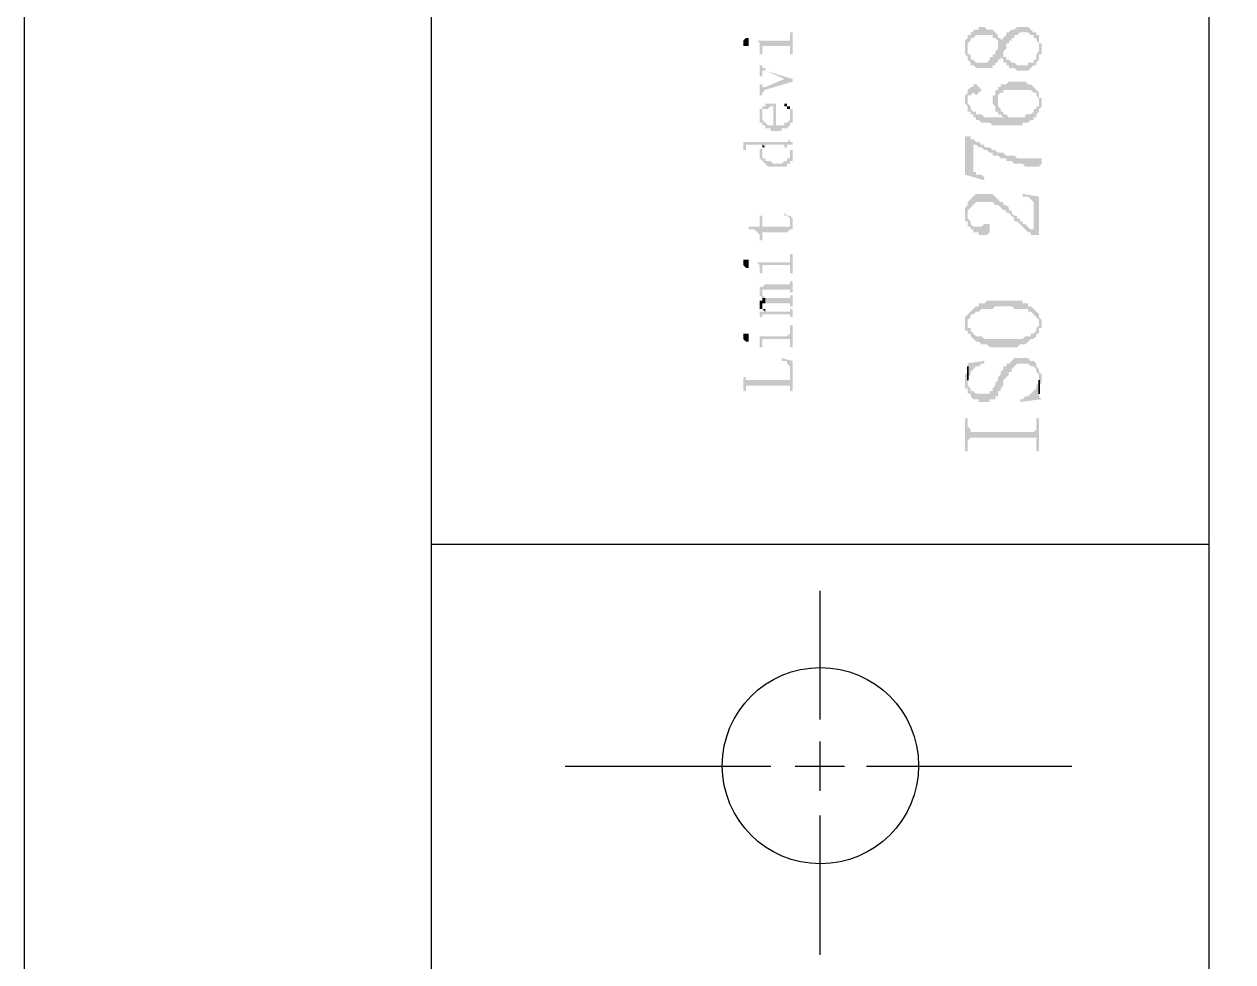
# Model space of a CAD drawing. Header units: millimetres. Extents: x 7018 to 13530, y 4187 to 5692.
# Drawn here: x 11233.06 to 11252.98, y 5137.25 to 5152.71 of the extents above; entities that cross this region are included whole.
import ezdxf

# ---------------------------------------------------------------- set-up
doc = ezdxf.new("R2010")
doc.units = ezdxf.units.MM

msp = doc.modelspace()

# ---------------------------------------------------------------- hatches: boundary and pattern name
at = {"transparency": 33554559}
for points in [[(11245.136, 5152.44), (11245.136, 5152.44), (11245.181, 5152.395), (11245.181, 5152.35), (11245.181, 5152.305), (11245.181, 5152.215), (11245.227, 5152.215), (11245.227, 5152.35), (11245.678, 5152.35), (11245.678, 5152.215), (11245.723, 5152.215), (11245.723, 5152.576), (11245.678, 5152.576), (11245.678, 5152.485), (11245.678, 5152.44), (11245.633, 5152.44)], [(11248.566, 5152.305), (11248.566, 5152.215), (11248.611, 5152.169), (11248.611, 5152.124), (11248.611, 5152.124), (11248.657, 5152.079), (11248.657, 5152.034), (11248.702, 5152.034), (11248.747, 5151.989), (11249.018, 5151.989), (11249.018, 5152.034), (11249.063, 5152.034), (11249.063, 5152.079), (11249.108, 5152.079), (11249.108, 5152.124), (11249.153, 5152.124), (11249.153, 5152.169), (11249.153, 5152.169), (11249.198, 5152.124), (11249.198, 5152.26), (11249.198, 5152.26), (11249.243, 5152.305), (11249.243, 5152.395), (11249.288, 5152.395), (11249.288, 5152.44), (11249.334, 5152.44), (11249.334, 5152.485), (11249.379, 5152.485), (11249.379, 5152.53), (11249.424, 5152.53), (11249.469, 5152.576), (11249.604, 5152.576), (11249.649, 5152.53), (11249.695, 5152.53), (11249.695, 5152.485), (11249.74, 5152.485), (11249.74, 5152.44), (11249.74, 5152.44), (11249.785, 5152.395), (11249.785, 5152.124), (11249.785, 5152.215), (11249.83, 5152.215), (11249.83, 5152.395), (11249.785, 5152.395), (11249.785, 5152.53), (11249.74, 5152.53), (11249.74, 5152.576), (11249.695, 5152.576), (11249.649, 5152.621), (11249.649, 5152.621), (11249.604, 5152.666), (11249.424, 5152.666), (11249.379, 5152.621), (11249.334, 5152.621), (11249.288, 5152.576), (11249.243, 5152.576), (11249.243, 5152.53), (11249.198, 5152.485), (11249.198, 5152.485), (11249.153, 5152.44), (11249.153, 5152.485), (11249.108, 5152.395), (11249.108, 5152.35), (11249.108, 5152.305), (11249.063, 5152.26), (11249.063, 5152.215), (11249.018, 5152.215), (11249.018, 5152.169), (11248.972, 5152.169), (11248.972, 5152.124), (11248.927, 5152.079), (11248.747, 5152.079), (11248.702, 5152.124), (11248.657, 5152.124), (11248.657, 5152.215), (11248.611, 5152.215), (11248.611, 5152.485), (11248.611, 5152.485), (11248.566, 5152.44), (11248.566, 5152.35)], [(11248.611, 5152.485), (11248.611, 5152.305), (11248.611, 5152.395), (11248.657, 5152.44), (11248.657, 5152.485), (11248.702, 5152.485), (11248.747, 5152.53), (11249.018, 5152.53), (11249.018, 5152.485), (11249.063, 5152.485), (11249.108, 5152.44), (11249.108, 5152.395), (11249.108, 5152.395), (11249.153, 5152.485), (11249.108, 5152.485), (11249.108, 5152.53), (11249.063, 5152.576), (11249.063, 5152.576), (11249.018, 5152.621), (11248.927, 5152.621), (11248.882, 5152.666), (11248.792, 5152.666), (11248.792, 5152.621), (11248.702, 5152.621), (11248.702, 5152.576), (11248.657, 5152.576), (11248.657, 5152.53), (11248.611, 5152.53)], [(11244.911, 5152.395), (11244.911, 5152.35), (11245.001, 5152.35), (11245.001, 5152.395), (11245.001, 5152.44), (11245.001, 5152.485), (11244.956, 5152.485), (11244.911, 5152.44), (11244.911, 5152.44)], [(11249.198, 5152.124), (11249.198, 5152.079), (11249.243, 5152.079), (11249.243, 5152.034), (11249.288, 5152.034), (11249.288, 5151.989), (11249.379, 5151.989), (11249.424, 5151.944), (11249.604, 5151.944), (11249.649, 5151.989), (11249.649, 5151.989), (11249.695, 5152.034), (11249.74, 5152.034), (11249.74, 5152.079), (11249.74, 5152.079), (11249.785, 5152.124), (11249.785, 5152.305), (11249.785, 5152.26), (11249.785, 5152.26), (11249.74, 5152.215), (11249.74, 5152.124), (11249.695, 5152.124), (11249.695, 5152.079), (11249.604, 5152.079), (11249.604, 5152.034), (11249.424, 5152.034), (11249.379, 5152.079), (11249.334, 5152.079), (11249.288, 5152.124), (11249.243, 5152.124), (11249.243, 5152.169), (11249.198, 5152.169), (11249.198, 5152.215)], [(11245.181, 5152.034), (11245.181, 5151.853), (11245.227, 5151.853), (11245.227, 5151.899), (11245.227, 5151.944), (11245.272, 5151.944), (11245.588, 5151.808), (11245.588, 5151.808), (11245.723, 5151.763), (11245.723, 5151.808), (11245.272, 5151.944), (11245.272, 5151.989), (11245.227, 5151.989), (11245.227, 5152.034), (11245.227, 5152.034)], [(11245.181, 5151.718), (11245.181, 5151.538), (11245.227, 5151.538), (11245.227, 5151.583), (11245.227, 5151.583), (11245.272, 5151.628), (11245.723, 5151.763), (11245.588, 5151.808), (11245.272, 5151.673), (11245.227, 5151.673), (11245.227, 5151.718), (11245.227, 5151.718)], [(11248.566, 5151.492), (11248.566, 5151.402), (11248.566, 5151.402), (11248.611, 5151.357), (11248.611, 5151.267), (11248.657, 5151.267), (11248.657, 5151.222), (11248.702, 5151.222), (11248.702, 5151.176), (11248.747, 5151.176), (11248.747, 5151.131), (11248.792, 5151.131), (11248.837, 5151.086), (11248.972, 5151.086), (11249.018, 5151.041), (11249.514, 5151.041), (11249.514, 5151.086), (11249.604, 5151.086), (11249.649, 5151.131), (11249.695, 5151.131), (11249.695, 5151.176), (11249.74, 5151.176), (11249.74, 5151.222), (11249.785, 5151.267), (11249.785, 5151.447), (11249.785, 5151.357), (11249.74, 5151.357), (11249.74, 5151.312), (11249.695, 5151.312), (11249.695, 5151.267), (11249.649, 5151.222), (11249.559, 5151.222), (11249.559, 5151.176), (11249.288, 5151.176), (11249.243, 5151.222), (11249.198, 5151.176), (11248.882, 5151.176), (11248.837, 5151.222), (11248.747, 5151.222), (11248.747, 5151.267), (11248.702, 5151.267), (11248.657, 5151.312), (11248.657, 5151.357), (11248.611, 5151.402), (11248.611, 5151.447), (11248.611, 5151.628), (11248.611, 5151.583), (11248.566, 5151.538), (11248.566, 5151.538)], [(11248.611, 5151.628), (11248.611, 5151.447), (11248.611, 5151.538), (11248.657, 5151.538), (11248.702, 5151.583), (11248.702, 5151.583), (11248.747, 5151.538), (11248.747, 5151.538), (11248.792, 5151.583), (11248.792, 5151.583), (11248.837, 5151.628), (11248.792, 5151.673), (11248.792, 5151.673), (11248.747, 5151.718), (11248.702, 5151.718), (11248.702, 5151.673), (11248.657, 5151.673)], [(11249.018, 5151.447), (11249.018, 5151.402), (11249.018, 5151.402), (11249.063, 5151.357), (11249.063, 5151.267), (11249.108, 5151.267), (11249.108, 5151.492), (11249.108, 5151.538), (11249.153, 5151.583), (11249.198, 5151.583), (11249.198, 5151.628), (11249.649, 5151.628), (11249.695, 5151.583), (11249.74, 5151.583), (11249.74, 5151.538), (11249.785, 5151.492), (11249.785, 5151.447), (11249.785, 5151.267), (11249.785, 5151.312), (11249.83, 5151.357), (11249.83, 5151.402), (11249.83, 5151.492), (11249.785, 5151.492), (11249.785, 5151.583), (11249.74, 5151.628), (11249.74, 5151.628), (11249.695, 5151.673), (11249.695, 5151.673), (11249.649, 5151.718), (11249.604, 5151.718), (11249.559, 5151.763), (11249.288, 5151.763), (11249.243, 5151.718), (11249.153, 5151.718), (11249.153, 5151.673), (11249.108, 5151.673), (11249.108, 5151.628), (11249.063, 5151.628), (11249.063, 5151.538), (11249.018, 5151.538), (11249.018, 5151.492)], [(11245.181, 5151.312), (11245.227, 5151.222), (11245.227, 5151.267), (11245.227, 5151.312), (11245.317, 5151.312), (11245.362, 5151.357), (11245.407, 5151.357), (11245.407, 5150.951), (11245.542, 5150.951), (11245.542, 5150.996), (11245.633, 5150.996), (11245.678, 5151.041), (11245.678, 5151.086), (11245.723, 5151.086), (11245.723, 5151.131), (11245.723, 5151.176), (11245.723, 5151.222), (11245.723, 5151.267), (11245.723, 5151.312), (11245.678, 5151.312), (11245.678, 5151.222), (11245.678, 5151.176), (11245.678, 5151.131), (11245.678, 5151.131), (11245.633, 5151.086), (11245.588, 5151.086), (11245.588, 5151.041), (11245.452, 5151.041), (11245.452, 5151.402), (11245.272, 5151.402), (11245.272, 5151.357), (11245.227, 5151.357), (11245.227, 5151.312), (11245.227, 5151.312)], [(11245.588, 5151.402), (11245.588, 5151.357), (11245.633, 5151.357), (11245.633, 5151.312), (11245.678, 5151.312), (11245.678, 5151.267), (11245.678, 5151.222), (11245.678, 5151.357), (11245.633, 5151.357), (11245.633, 5151.402)], [(11249.108, 5151.267), (11249.108, 5151.222), (11249.153, 5151.222), (11249.198, 5151.176), (11249.198, 5151.176), (11249.243, 5151.222), (11249.198, 5151.222), (11249.198, 5151.267), (11249.153, 5151.267), (11249.153, 5151.312), (11249.153, 5151.312), (11249.108, 5151.357), (11249.108, 5151.447)], [(11245.181, 5151.176), (11245.181, 5151.131), (11245.181, 5151.086), (11245.227, 5151.086), (11245.227, 5151.041), (11245.272, 5151.041), (11245.272, 5150.996), (11245.362, 5150.996), (11245.362, 5150.951), (11245.407, 5150.951), (11245.407, 5151.041), (11245.317, 5151.041), (11245.272, 5151.086), (11245.272, 5151.086), (11245.227, 5151.131), (11245.227, 5151.222), (11245.181, 5151.312), (11245.181, 5151.267), (11245.181, 5151.222)], [(11244.865, 5150.77), (11244.911, 5150.77), (11244.911, 5150.725), (11244.911, 5150.635), (11244.956, 5150.635), (11244.956, 5150.68), (11244.956, 5150.725), (11245.227, 5150.725), (11245.272, 5150.68), (11245.272, 5150.725), (11245.588, 5150.725), (11245.588, 5150.68), (11245.633, 5150.68), (11245.633, 5150.725), (11245.723, 5150.725), (11245.723, 5150.77), (11245.678, 5150.77), (11245.678, 5150.815), (11245.678, 5150.861), (11245.678, 5150.815), (11245.678, 5150.815), (11245.633, 5150.77), (11245.633, 5150.77)], [(11248.566, 5150.861), (11248.566, 5150.229), (11248.882, 5150.138), (11248.882, 5150.184), (11248.882, 5150.184), (11248.837, 5150.229), (11248.747, 5150.229), (11248.747, 5150.274), (11248.702, 5150.274), (11248.702, 5150.725), (11248.657, 5150.815), (11248.657, 5150.861)], [(11248.657, 5150.815), (11248.702, 5150.725), (11248.747, 5150.725), (11248.792, 5150.68), (11248.837, 5150.68), (11248.882, 5150.635), (11248.927, 5150.635), (11248.972, 5150.59), (11249.018, 5150.59), (11249.018, 5150.545), (11249.108, 5150.545), (11249.153, 5150.499), (11249.243, 5150.499), (11249.243, 5150.454), (11249.334, 5150.454), (11249.379, 5150.409), (11249.514, 5150.409), (11249.559, 5150.364), (11249.785, 5150.364), (11249.83, 5150.409), (11249.83, 5150.499), (11249.424, 5150.499), (11249.379, 5150.545), (11249.243, 5150.545), (11249.198, 5150.59), (11249.108, 5150.59), (11249.063, 5150.635), (11249.018, 5150.635), (11248.972, 5150.68), (11248.882, 5150.68), (11248.882, 5150.725), (11248.837, 5150.725), (11248.792, 5150.77), (11248.747, 5150.77), (11248.702, 5150.815)], [(11245.181, 5150.59), (11245.181, 5150.545), (11245.181, 5150.499), (11245.181, 5150.499), (11245.227, 5150.454), (11245.227, 5150.454), (11245.272, 5150.409), (11245.272, 5150.409), (11245.317, 5150.364), (11245.633, 5150.364), (11245.633, 5150.409), (11245.678, 5150.409), (11245.678, 5150.59), (11245.678, 5150.545), (11245.678, 5150.499), (11245.633, 5150.499), (11245.633, 5150.454), (11245.588, 5150.454), (11245.542, 5150.409), (11245.407, 5150.409), (11245.362, 5150.454), (11245.272, 5150.454), (11245.272, 5150.499), (11245.227, 5150.499), (11245.227, 5150.545), (11245.227, 5150.68), (11245.181, 5150.635)], [(11245.227, 5150.68), (11245.227, 5150.59), (11245.227, 5150.635), (11245.227, 5150.68), (11245.272, 5150.68), (11245.227, 5150.725)], [(11245.633, 5150.68), (11245.678, 5150.68), (11245.678, 5150.635), (11245.678, 5150.59), (11245.678, 5150.454), (11245.723, 5150.454), (11245.723, 5150.499), (11245.723, 5150.545), (11245.723, 5150.59), (11245.723, 5150.635), (11245.678, 5150.635), (11245.678, 5150.68), (11245.633, 5150.68), (11245.633, 5150.725)], [(11248.566, 5149.597), (11248.566, 5149.461), (11248.611, 5149.461), (11248.611, 5149.416), (11248.611, 5149.597), (11248.611, 5149.642), (11248.657, 5149.687), (11248.657, 5149.687), (11248.702, 5149.732), (11248.702, 5149.732), (11248.747, 5149.777), (11249.018, 5149.777), (11249.063, 5149.732), (11249.108, 5149.732), (11249.153, 5149.687), (11249.153, 5149.687), (11249.198, 5149.642), (11249.243, 5149.642), (11249.243, 5149.597), (11249.288, 5149.597), (11249.334, 5149.552), (11249.334, 5149.552), (11249.379, 5149.507), (11249.379, 5149.461), (11249.424, 5149.461), (11249.469, 5149.416), (11249.469, 5149.416), (11249.514, 5149.371), (11249.514, 5149.371), (11249.559, 5149.326), (11249.559, 5149.326), (11249.604, 5149.281), (11249.649, 5149.281), (11249.649, 5149.236), (11249.695, 5149.236), (11249.695, 5149.326), (11249.649, 5149.326), (11249.604, 5149.371), (11249.559, 5149.416), (11249.514, 5149.416), (11249.514, 5149.461), (11249.469, 5149.461), (11249.469, 5149.507), (11249.424, 5149.507), (11249.424, 5149.552), (11249.379, 5149.552), (11249.334, 5149.597), (11249.334, 5149.642), (11249.288, 5149.642), (11249.288, 5149.687), (11249.243, 5149.732), (11249.198, 5149.732), (11249.198, 5149.777), (11249.153, 5149.777), (11249.108, 5149.823), (11249.108, 5149.823), (11249.063, 5149.868), (11249.063, 5149.868), (11249.018, 5149.913), (11248.747, 5149.913), (11248.702, 5149.868), (11248.702, 5149.868), (11248.657, 5149.823), (11248.657, 5149.823), (11248.611, 5149.777), (11248.611, 5149.732), (11248.566, 5149.687), (11248.566, 5149.642), (11248.566, 5149.642)], [(11249.514, 5149.913), (11249.514, 5149.868), (11249.604, 5149.868), (11249.649, 5149.823), (11249.649, 5149.823), (11249.695, 5149.777), (11249.695, 5149.236), (11249.785, 5149.236), (11249.785, 5149.868)], [(11245.588, 5149.552), (11245.633, 5149.552), (11245.678, 5149.507), (11245.678, 5149.461), (11245.678, 5149.461), (11245.723, 5149.326), (11245.723, 5149.371), (11245.723, 5149.416), (11245.723, 5149.461), (11245.723, 5149.507), (11245.723, 5149.507), (11245.678, 5149.552), (11245.633, 5149.552), (11245.588, 5149.597), (11245.588, 5149.597)], [(11245.001, 5149.371), (11245.001, 5149.326), (11245.091, 5149.326), (11245.136, 5149.281), (11245.136, 5149.281), (11245.181, 5149.236), (11245.181, 5149.191), (11245.181, 5149.146), (11245.227, 5149.146), (11245.227, 5149.281), (11245.633, 5149.281), (11245.678, 5149.326), (11245.723, 5149.326), (11245.678, 5149.461), (11245.678, 5149.416), (11245.678, 5149.371), (11245.227, 5149.371), (11245.227, 5149.552), (11245.181, 5149.552), (11245.181, 5149.371)], [(11248.611, 5149.416), (11248.611, 5149.371), (11248.657, 5149.371), (11248.657, 5149.326), (11248.702, 5149.326), (11248.702, 5149.281), (11248.792, 5149.281), (11248.792, 5149.236), (11248.927, 5149.236), (11248.972, 5149.281), (11248.972, 5149.371), (11248.972, 5149.416), (11248.882, 5149.416), (11248.837, 5149.371), (11248.702, 5149.371), (11248.657, 5149.416), (11248.657, 5149.461), (11248.611, 5149.507), (11248.611, 5149.552)], [(11244.911, 5148.784), (11244.911, 5148.739), (11244.911, 5148.739), (11244.956, 5148.694), (11245.001, 5148.694), (11245.001, 5148.739), (11245.001, 5148.784), (11245.001, 5148.83), (11244.911, 5148.83)], [(11245.136, 5148.784), (11245.136, 5148.784), (11245.181, 5148.739), (11245.181, 5148.694), (11245.181, 5148.649), (11245.181, 5148.604), (11245.227, 5148.604), (11245.227, 5148.694), (11245.227, 5148.739), (11245.678, 5148.739), (11245.678, 5148.694), (11245.678, 5148.604), (11245.723, 5148.604), (11245.723, 5148.92), (11245.678, 5148.92), (11245.678, 5148.83), (11245.678, 5148.784), (11245.633, 5148.784)], [(11245.181, 5148.288), (11245.181, 5148.243), (11245.181, 5148.243), (11245.227, 5148.198), (11245.272, 5148.198), (11245.272, 5148.107), (11245.678, 5148.107), (11245.678, 5148.062), (11245.723, 5148.062), (11245.723, 5148.243), (11245.678, 5148.243), (11245.678, 5148.198), (11245.272, 5148.198), (11245.227, 5148.243), (11245.227, 5148.288), (11245.227, 5148.378), (11245.181, 5148.378), (11245.181, 5148.333)], [(11245.227, 5148.378), (11245.227, 5148.288), (11245.227, 5148.333), (11245.678, 5148.333), (11245.678, 5148.288), (11245.723, 5148.288), (11245.723, 5148.469), (11245.678, 5148.469), (11245.678, 5148.423), (11245.272, 5148.423)], [(11245.181, 5148.107), (11245.181, 5148.062), (11245.181, 5148.017), (11245.227, 5148.017), (11245.227, 5148.107), (11245.272, 5148.107), (11245.272, 5148.198), (11245.227, 5148.198), (11245.227, 5148.153), (11245.181, 5148.153)], [(11245.181, 5147.972), (11245.181, 5147.927), (11245.181, 5147.882), (11245.227, 5147.882), (11245.227, 5147.927), (11245.678, 5147.927), (11245.678, 5147.882), (11245.723, 5147.882), (11245.723, 5148.017), (11245.678, 5148.017), (11245.678, 5147.972), (11245.272, 5147.972), (11245.272, 5148.017), (11245.272, 5147.972)], [(11245.227, 5148.017), (11245.227, 5148.017), (11245.272, 5147.972), (11245.272, 5148.017), (11245.227, 5148.017), (11245.227, 5148.062), (11245.227, 5148.062)], [(11248.611, 5147.927), (11248.611, 5147.792), (11248.611, 5147.837), (11248.611, 5147.837), (11248.657, 5147.882), (11248.657, 5147.927), (11248.702, 5147.927), (11248.747, 5147.972), (11248.792, 5147.972), (11248.837, 5148.017), (11249.018, 5148.017), (11249.063, 5148.062), (11249.334, 5148.062), (11249.379, 5148.017), (11249.604, 5148.017), (11249.604, 5147.972), (11249.649, 5147.972), (11249.695, 5147.927), (11249.695, 5147.927), (11249.74, 5147.882), (11249.74, 5147.882), (11249.785, 5147.837), (11249.785, 5147.792), (11249.785, 5147.927), (11249.74, 5147.972), (11249.74, 5147.972), (11249.695, 5148.017), (11249.695, 5148.017), (11249.649, 5148.062), (11249.604, 5148.062), (11249.604, 5148.107), (11249.514, 5148.107), (11249.514, 5148.153), (11248.927, 5148.153), (11248.882, 5148.107), (11248.792, 5148.107), (11248.792, 5148.062), (11248.747, 5148.062), (11248.702, 5148.017), (11248.702, 5148.017), (11248.657, 5147.972), (11248.657, 5147.972)], [(11248.566, 5147.792), (11248.566, 5147.656), (11248.611, 5147.656), (11248.611, 5147.611), (11248.657, 5147.611), (11248.657, 5147.566), (11248.702, 5147.521), (11248.702, 5147.521), (11248.747, 5147.476), (11248.792, 5147.476), (11248.837, 5147.431), (11248.927, 5147.431), (11248.972, 5147.385), (11249.424, 5147.385), (11249.469, 5147.431), (11249.559, 5147.431), (11249.604, 5147.476), (11249.604, 5147.476), (11249.649, 5147.521), (11249.695, 5147.521), (11249.74, 5147.566), (11249.74, 5147.611), (11249.785, 5147.611), (11249.785, 5147.701), (11249.83, 5147.701), (11249.83, 5147.792), (11249.83, 5147.837), (11249.785, 5147.882), (11249.785, 5147.927), (11249.785, 5147.792), (11249.785, 5147.746), (11249.74, 5147.701), (11249.74, 5147.656), (11249.695, 5147.611), (11249.649, 5147.611), (11249.649, 5147.566), (11249.559, 5147.566), (11249.514, 5147.521), (11248.882, 5147.521), (11248.837, 5147.566), (11248.747, 5147.566), (11248.702, 5147.611), (11248.702, 5147.611), (11248.657, 5147.656), (11248.657, 5147.701), (11248.611, 5147.701), (11248.611, 5147.927), (11248.611, 5147.927), (11248.566, 5147.882)], [(11244.911, 5147.566), (11244.911, 5147.521), (11244.911, 5147.521), (11244.956, 5147.476), (11245.001, 5147.476), (11245.001, 5147.521), (11245.001, 5147.566), (11245.001, 5147.611), (11244.911, 5147.611)], [(11245.136, 5147.566), (11245.181, 5147.566), (11245.181, 5147.521), (11245.181, 5147.476), (11245.181, 5147.431), (11245.181, 5147.385), (11245.227, 5147.385), (11245.227, 5147.476), (11245.227, 5147.521), (11245.678, 5147.521), (11245.678, 5147.385), (11245.723, 5147.385), (11245.723, 5147.746), (11245.678, 5147.746), (11245.678, 5147.611), (11245.678, 5147.611), (11245.633, 5147.566)], [(11245.542, 5147.205), (11245.542, 5147.16), (11245.633, 5147.16), (11245.633, 5147.115), (11245.633, 5147.115), (11245.678, 5147.069), (11245.678, 5146.663), (11245.723, 5146.663), (11245.723, 5147.16)], [(11248.566, 5146.844), (11248.566, 5146.708), (11248.611, 5146.708), (11248.611, 5146.618), (11248.657, 5146.618), (11248.657, 5146.573), (11248.657, 5146.573), (11248.702, 5146.528), (11248.792, 5146.528), (11248.792, 5146.483), (11248.972, 5146.483), (11248.972, 5146.528), (11249.063, 5146.528), (11249.063, 5146.573), (11249.108, 5146.573), (11249.108, 5146.663), (11249.153, 5146.663), (11249.153, 5146.708), (11249.198, 5146.754), (11249.198, 5146.844), (11249.243, 5146.889), (11249.243, 5146.889), (11249.288, 5146.934), (11249.288, 5146.979), (11249.334, 5146.979), (11249.334, 5147.024), (11249.334, 5147.024), (11249.379, 5147.069), (11249.379, 5147.069), (11249.424, 5147.115), (11249.604, 5147.115), (11249.649, 5147.069), (11249.695, 5147.069), (11249.74, 5147.024), (11249.74, 5146.979), (11249.785, 5146.934), (11249.785, 5146.708), (11249.785, 5146.754), (11249.83, 5146.799), (11249.83, 5146.844), (11249.83, 5146.934), (11249.785, 5146.979), (11249.785, 5147.024), (11249.785, 5147.024), (11249.74, 5147.069), (11249.74, 5147.115), (11249.74, 5147.115), (11249.695, 5147.16), (11249.649, 5147.16), (11249.604, 5147.205), (11249.379, 5147.205), (11249.334, 5147.16), (11249.334, 5147.16), (11249.288, 5147.115), (11249.243, 5147.115), (11249.243, 5147.069), (11249.198, 5147.069), (11249.198, 5147.024), (11249.153, 5146.979), (11249.153, 5146.934), (11249.108, 5146.889), (11249.108, 5146.844), (11249.063, 5146.799), (11249.063, 5146.754), (11249.018, 5146.708), (11249.018, 5146.663), (11248.972, 5146.663), (11248.972, 5146.618), (11248.747, 5146.618), (11248.702, 5146.663), (11248.657, 5146.663), (11248.657, 5146.708), (11248.657, 5146.708), (11248.611, 5146.754), (11248.611, 5147.024), (11248.611, 5146.979), (11248.566, 5146.934), (11248.566, 5146.889), (11248.566, 5146.889)], [(11248.566, 5147.115), (11248.611, 5147.115), (11248.611, 5146.889), (11248.657, 5146.934), (11248.657, 5146.979), (11248.657, 5146.979), (11248.702, 5147.024), (11248.702, 5147.024), (11248.747, 5147.069), (11248.792, 5147.069), (11248.837, 5147.115), (11248.882, 5147.115), (11248.882, 5147.16)], [(11244.911, 5146.889), (11244.911, 5146.663), (11244.956, 5146.663), (11244.956, 5146.708), (11244.956, 5146.754), (11245.678, 5146.754), (11245.678, 5146.708), (11245.678, 5146.889), (11245.678, 5146.844), (11244.956, 5146.844), (11244.956, 5146.889), (11244.956, 5146.889)], [(11249.469, 5146.528), (11249.469, 5146.483), (11249.83, 5146.528), (11249.785, 5146.573), (11249.785, 5146.618), (11249.785, 5146.799), (11249.74, 5146.754), (11249.74, 5146.708), (11249.74, 5146.708), (11249.695, 5146.663), (11249.695, 5146.663), (11249.649, 5146.618), (11249.649, 5146.618), (11249.604, 5146.573), (11249.559, 5146.573), (11249.514, 5146.528)], [(11248.566, 5146.212), (11248.566, 5145.67), (11248.611, 5145.67), (11248.611, 5145.851), (11248.657, 5145.896), (11249.74, 5145.896), (11249.74, 5145.67), (11249.785, 5145.67), (11249.785, 5146.212), (11249.74, 5146.212), (11249.74, 5146.077), (11249.74, 5146.031), (11249.74, 5146.031), (11249.695, 5145.986), (11248.657, 5145.986), (11248.657, 5146.031), (11248.657, 5146.031), (11248.611, 5146.077), (11248.611, 5146.212)]]:
    msp.add_hatch(color=256, dxfattribs=at).paths.add_polyline_path(points)

# ---------------------------------------------------------------- linework, layer by layer
msp.add_line((11239.765, 5242.873), (11239.765, 4956.132))
for points in [[(11653.059, 4951.873), (11653.059, 5248.873), (11233.059, 5248.873), (11233.059, 4951.873)], [(11248.611, 5147.024), (11248.611, 5146.844), (11248.611, 5146.889), (11248.611, 5147.069), (11248.611, 5147.069)], [(11249.785, 5146.799), (11249.785, 5146.618), (11249.785, 5146.844), (11249.785, 5146.844)]]:
    msp.add_lwpolyline(points, close=True)
for points in [[(11252.583, 5242.873), (11252.583, 4956.132)], [(11239.766, 5144.136), (11252.583, 5144.136)], [(11246.174, 5143.369), (11246.174, 5141.247)], [(11246.174, 5140.886), (11246.174, 5140.074)], [(11241.977, 5140.48), (11245.362, 5140.48)], [(11245.768, 5140.48), (11246.58, 5140.48)], [(11246.942, 5140.48), (11250.326, 5140.48)], [(11246.174, 5139.668), (11246.174, 5137.366)]]:
    msp.add_lwpolyline(points)
msp.add_circle((11246.182, 5140.487), 1.618)

doc.saveas('drawing.dxf')
